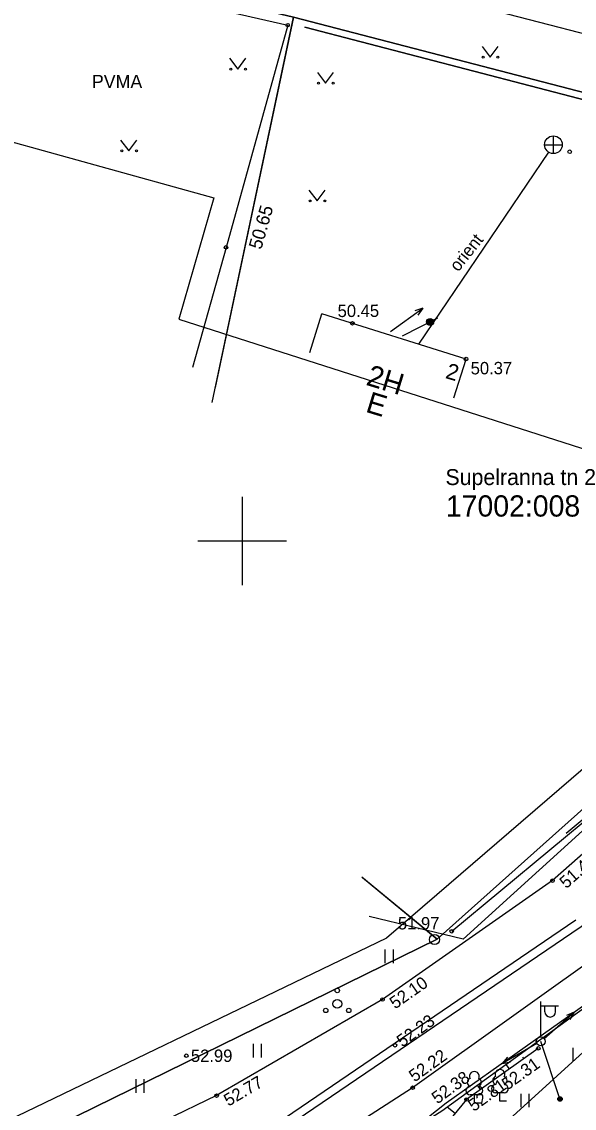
# Model space of a CAD drawing. Extents: x 641348 to 642102, y 6456398 to 6457052.
# Drawn here: x 641837.6 to 641868.7, y 6456618 to 6456679.3 of the extents above; entities that cross this region are included whole.
import ezdxf

# ---------------------------------------------------------------- set-up
doc = ezdxf.new("R2010")
doc.units = 0
for name, color, linetype in [('AED', 7, 'Continuous'), ('HALJASTUS', 7, 'Continuous'), ('HOONE', 7, 'Continuous'), ('KKAEV', 7, 'Continuous'), ('KORGUS', 7, 'Continuous'), ('KTRASS', 7, 'Continuous'), ('MOOTPIIR', 7, 'Continuous'), ('MPOHULIIN', 7, 'Continuous'), ('PIIR', 7, 'Continuous'), ('PIIRIMLEITUD', 7, 'Continuous'), ('POST', 7, 'Continuous'), ('PUU', 7, 'Continuous'), ('RELJEEF', 7, 'Continuous'), ('SIOHULIIN', 7, 'Continuous'), ('SITRASS', 7, 'Continuous'), ('TEE', 7, 'Continuous'), ('VORK', 7, 'Continuous'), ('VTRASS', 7, 'Continuous')]:
    doc.layers.add(name, color=color, linetype=linetype)

msp = doc.modelspace()

# ---------------------------------------------------------------- linework, layer by layer
at = {"layer": 'AED'}
msp.add_line((641853.522, 6456679.015), (641869.422, 6456674.867), dxfattribs=at)
for points in [[(641836.258, 6456682.847), (641852.562, 6456679.128), (641849.085, 6456666.58), (641847.183, 6456659.788)], [(641879.945, 6456644.004), (641879.122, 6456642.5), (641868.285, 6456633.476)]]:
    msp.add_lwpolyline(points, dxfattribs=at)
at = {"layer": 'HALJASTUS'}
for p, q in [((641869.422, 6456674.867), (641853.522, 6456679.015)), ((641863.537, 6456677.932), (641864.001, 6456677.326)), ((641864.001, 6456677.326), (641864.446, 6456677.932)), ((641849.287, 6456677.259), (641849.751, 6456676.652)), ((641849.751, 6456676.652), (641850.196, 6456677.259)), ((641854.24, 6456676.457), (641854.703, 6456675.85)), ((641854.703, 6456675.85), (641855.149, 6456676.457)), ((641843.134, 6456672.641), (641843.597, 6456672.034)), ((641843.597, 6456672.034), (641844.043, 6456672.641)), ((641853.763, 6456669.807), (641854.226, 6456669.201)), ((641854.226, 6456669.201), (641854.672, 6456669.807)), ((641861.824, 6456627.959), (641880.406, 6456643.399)), ((641858.056, 6456626.926), (641858.056, 6456626.165)), ((641858.511, 6456626.926), (641858.511, 6456626.165)), ((641850.612, 6456621.6), (641850.612, 6456620.839)), ((641851.067, 6456621.6), (641851.067, 6456620.839)), ((641868.663, 6456621.373), (641868.663, 6456620.612)), ((641843.985, 6456619.603), (641843.985, 6456618.842)), ((641844.44, 6456619.603), (641844.44, 6456618.842)), ((641865.728, 6456618.786), (641865.728, 6456618.025)), ((641866.183, 6456618.786), (641866.183, 6456618.025))]:
    msp.add_line(p, q, dxfattribs=at)
for centre in [(641863.6, 6456677.326), (641864.428, 6456677.326), (641849.35, 6456676.652), (641850.179, 6456676.652), (641854.302, 6456675.85), (641855.131, 6456675.85), (641843.196, 6456672.034), (641844.025, 6456672.034), (641853.825, 6456669.201), (641854.654, 6456669.201)]:
    msp.add_circle(centre, 0.055, dxfattribs=at)
at = {"layer": 'HOONE'}
for p, q in [((641853.807, 6456660.639), (641854.497, 6456662.833)), ((641862.634, 6456660.276), (641854.497, 6456662.833)), ((641861.944, 6456658.081), (641862.634, 6456660.276))]:
    msp.add_line(p, q, dxfattribs=at)
at = {"layer": 'KKAEV'}
for p, q in [((641867.063, 6456672.38), (641868.063, 6456672.38)), ((641867.563, 6456671.88), (641867.563, 6456672.88))]:
    msp.add_line(p, q, dxfattribs=at)
msp.add_circle((641867.563, 6456672.38), 0.5, dxfattribs=at)
at = {"layer": 'KORGUS'}
for centre in [(641852.562, 6456679.128), (641868.482, 6456671.981), (641849.085, 6456666.58), (641856.214, 6456662.294), (641862.634, 6456660.276), (641867.515, 6456630.82), (641861.824, 6456627.959), (641857.912, 6456624.109), (641858.618, 6456621.52), (641866.712, 6456621.347), (641846.84, 6456620.931), (641859.614, 6456619.124), (641848.552, 6456618.679), (641862.656, 6456618.458)]:
    msp.add_circle(centre, 0.1, dxfattribs=at)
at = {"layer": 'KTRASS'}
msp.add_line((641867.282, 6456671.966), (641859.94, 6456661.122), dxfattribs=at)
msp.add_lwpolyline([(641851.076, 6456616.513), (641868.833, 6456628.615)], dxfattribs=at)
at = {"layer": 'MOOTPIIR'}
msp.add_lwpolyline([(641834.257, 6456673.29), (641848.388, 6456669.376), (641846.424, 6456662.532), (641884.538, 6456650.307), (641858.15, 6456627.57), (641858.15, 6456627.57), (641784.56, 6456592.102)], dxfattribs=at)
at = {"layer": 'MPOHULIIN'}
for p, q in [((641858.367, 6456661.827), (641860.191, 6456663.145)), ((641860.191, 6456663.145), (641859.737, 6456663.002)), ((641860.191, 6456663.145), (641859.912, 6456662.76)), ((641858.164, 6456661.681), (641858.164, 6456661.681)), ((641867.038, 6456621.905), (641868.735, 6456623.383)), ((641868.735, 6456623.383), (641868.296, 6456623.2)), ((641868.735, 6456623.383), (641868.491, 6456622.974)), ((641866.632, 6456621.617), (641864.681, 6456620.497)), ((641866.849, 6456621.741), (641866.849, 6456621.741)), ((641866.849, 6456621.741), (641866.849, 6456621.741)), ((641864.681, 6456620.497), (641864.999, 6456620.85)), ((641864.681, 6456620.497), (641865.147, 6456620.591))]:
    msp.add_line(p, q, dxfattribs=at)
at = {"layer": 'PIIR'}
for points in [[(641646.18, 6456782.39), (641672.79, 6456764.25), (641697.3, 6456747.91), (641719.52, 6456738.33), (641731.23, 6456734.8), (641749.48, 6456728.73), (641750.73, 6456728.32), (641763.39, 6456722.64), (641793.3, 6456709.51), (641823.26, 6456698.09), (641877.51, 6456683.77), (641879.49, 6456689.1), (641888.21, 6456688.44), (641898.03, 6456667.86), (641852.9, 6456679.59), (641819.95, 6456687.41), (641784.45, 6456699.97), (641698.58, 6456730.12), (641582.54, 6456812)], [(641780.144, 6456690.411), (641784.45, 6456699.97), (641819.95, 6456687.41), (641852.9, 6456679.59), (641848.47, 6456658.665)], [(641848.293, 6456657.828), (641852.9, 6456679.59), (641898.03, 6456667.86), (641901.67, 6456663.84), (641861, 6456627.52), (641856.746, 6456631.014)], [(641737.704, 6456584.506), (641774.02, 6456587.93), (641786.75, 6456591.08), (641861, 6456627.52), (641901.67, 6456663.84), (641910.23, 6456658.43), (641864.23, 6456616.57), (641834.53, 6456600.87), (641795.62, 6456582.68), (641779.56, 6456578.83), (641737.454, 6456574.709)], [(641867.789, 6456612.659), (641864.23, 6456616.57), (641910.23, 6456658.43), (641941.86, 6456629.45), (641920.19, 6456611.537)], [(641856.777, 6456630.988), (641861, 6456627.52), (641786.75, 6456591.08), (641774.02, 6456587.93), (641738.029, 6456584.537)]]:
    msp.add_lwpolyline(points, dxfattribs=at)
at = {"layer": 'PIIRIMLEITUD'}
msp.add_circle((641860.849, 6456627.495), 0.285, dxfattribs=at)
at = {"layer": 'POST'}
for p, q in [((641866.849, 6456621.991), (641866.849, 6456623.991)), ((641866.849, 6456623.741), (641867.849, 6456623.741)), ((641867.076, 6456623.42), (641867.076, 6456623.741)), ((641867.688, 6456623.42), (641867.688, 6456623.741)), ((641866.849, 6456621.741), (641866.849, 6456621.741))]:
    msp.add_line(p, q, dxfattribs=at)
msp.add_lwpolyline([(641867.933, 6456618.489), (641866.849, 6456621.741)], dxfattribs=at)
for centre, radius in [((641866.849, 6456621.741), 0.25), ((641867.933, 6456618.489), 0.125), ((641867.933, 6456618.489), 0.105), ((641867.933, 6456618.489), 0.0851), ((641867.933, 6456618.489), 0.0651), ((641867.933, 6456618.489), 0.0451), ((641867.933, 6456618.489), 0.0251), ((641867.933, 6456618.489), 0.00511)]:
    msp.add_circle(centre, radius, dxfattribs=at)
msp.add_arc((641867.382, 6456623.42), 0.306, 180, 0, dxfattribs=at)
at = {"layer": 'PUU'}
for p, q in [((641863.341, 6456618.722), (641862.861, 6456618.722)), ((641863.101, 6456618.247), (641863.101, 6456618.722)), ((641864.783, 6456618.835), (641864.303, 6456618.835)), ((641864.543, 6456618.36), (641864.543, 6456618.835)), ((641864.923, 6456618.36), (641864.543, 6456618.36)), ((641863.481, 6456618.247), (641863.101, 6456618.247))]:
    msp.add_line(p, q, dxfattribs=at)
for centre, radius in [((641855.362, 6456624.614), 0.125), ((641855.362, 6456623.864), 0.25), ((641854.712, 6456623.489), 0.125), ((641856.012, 6456623.489), 0.125)]:
    msp.add_circle(centre, radius, dxfattribs=at)
for centre, radius, start, end in [((641862.931, 6456619.42), 0.233, 109.02174, 253.14154), ((641863.101, 6456619.767), 0.277, 332.5799, 207.4201), ((641863.271, 6456619.42), 0.233, 286.85082, 70.98591), ((641864.373, 6456619.533), 0.233, 109.02174, 253.14154), ((641864.543, 6456619.88), 0.277, 332.5799, 207.4201), ((641864.713, 6456619.533), 0.233, 286.85082, 70.98591), ((641862.864, 6456618.959), 0.238, 90.0016, 269.3953), ((641863.338, 6456618.959), 0.238, 270.6047, 89.9984), ((641864.306, 6456619.072), 0.238, 90.0016, 269.3953), ((641864.78, 6456619.072), 0.238, 270.6047, 89.9984)]:
    msp.add_arc(centre, radius, start, end, dxfattribs=at)
at = {"layer": 'RELJEEF'}
for p, q in [((641865.897, 6456620.767), (641865.843, 6456620.844)), ((641865.083, 6456620.187), (641864.905, 6456620.437)), ((641864.268, 6456619.607), (641864.216, 6456619.68)), ((641863.454, 6456619.026), (641863.284, 6456619.265)), ((641862.643, 6456618.442), (641862.573, 6456618.499)), ((641862.01, 6456617.669), (641861.573, 6456618.026))]:
    msp.add_line(p, q, dxfattribs=at)
msp.add_lwpolyline([(641866.712, 6456621.347), (641862.656, 6456618.458), (641861.176, 6456616.651)], dxfattribs=at)
at = {"layer": 'SIOHULIIN'}
for p, q in [((641859.043, 6456661.587), (641861.045, 6456662.593)), ((641858.82, 6456661.475), (641858.82, 6456661.475))]:
    msp.add_line(p, q, dxfattribs=at)
for radius in [0.199, 0.19, 0.18, 0.171, 0.162, 0.152, 0.143, 0.133, 0.124, 0.114, 0.105, 0.0953, 0.0858, 0.0763, 0.0669, 0.0574, 0.0479, 0.0385, 0.029, 0.0195, 0.0101, 0.00061]:
    msp.add_circle((641860.602, 6456662.37), radius, dxfattribs=at)
at = {"layer": 'SITRASS'}
msp.add_lwpolyline([(641845.446, 6456607.542), (641847.168, 6456608.383), (641855.227, 6456613.29), (641861.513, 6456618.271), (641871.92, 6456625.658), (641884.59, 6456636.586), (641890.466, 6456641.558), (641900.605, 6456650.83), (641905.458, 6456656.192), (641909.985, 6456660.121), (641910.455, 6456660.413), (641910.896, 6456660.003), (641912.026, 6456658.991), (641912.848, 6456659.407), (641928.371, 6456671.384)], dxfattribs=at)
at = {"layer": 'TEE'}
for points in [[(641833.12, 6456687.736), (641845.727, 6456684.341), (641861.609, 6456680.66), (641874.711, 6456677.245)], [(641899.758, 6456660.679), (641888.142, 6456649.879), (641875.811, 6456638.126), (641867.515, 6456630.82), (641857.912, 6456624.109), (641848.552, 6456618.679), (641833.749, 6456611.533), (641824.902, 6456606.792)], [(641898.995, 6456651.874), (641888.572, 6456642.396), (641879.534, 6456634.327), (641871.043, 6456627.295), (641859.614, 6456619.124), (641851.964, 6456614.193), (641843.985, 6456609.989), (641839.382, 6456607.734)], [(641900.608, 6456650.576), (641890.164, 6456641.213), (641881.014, 6456633.207), (641872.652, 6456626.043), (641861.267, 6456617.805), (641853.436, 6456612.86), (641844.056, 6456607.702)]]:
    msp.add_lwpolyline(points, dxfattribs=at)
at = {"layer": 'VORK'}
for p, q in [((641850, 6456652.5), (641850, 6456647.5)), ((641847.5, 6456650), (641852.5, 6456650))]:
    msp.add_line(p, q, dxfattribs=at)
at = {"layer": 'VTRASS'}
for points in [[(641910.055, 6456670.738), (641862.466, 6456627.51), (641857.167, 6456628.793)], [(641884.084, 6456641.252), (641869.605, 6456628.54), (641850.637, 6456615.644), (641853.317, 6456611.595)]]:
    msp.add_lwpolyline(points, dxfattribs=at)

# ---------------------------------------------------------------- texts
at = {"layer": 'HALJASTUS'}
msp.add_text('PVMA', height=0.75, dxfattribs=at).set_placement((641841.511, 6456675.574))
at = {"layer": 'HOONE'}
for s, height, rotation, p in [('2H', 1.2, 343.00788, (641856.934, 6456658.827)), ('2', 0.9, 343.53621, (641861.422, 6456659.208)), ('E', 1.2, 343.00788, (641856.907, 6456657.307))]:
    msp.add_text(s, height=height, rotation=rotation, dxfattribs=at).set_placement(p)
at = {"layer": 'KORGUS'}
for s, height, rotation, p in [('50.65', 0.75, 73.91325, (641851.067, 6456666.417)), ('50.45', 0.7, 0.28368, (641855.383, 6456662.644)), ('50.37', 0.7, 0.28368, (641862.894, 6456659.406)), (' 51.47', 0.7, 41.36926, (641868.093, 6456630.163)), (' 52.10', 0.7, 34.94755, (641858.413, 6456623.392)), (' 52.23', 0.7, 35.52226, (641858.821, 6456621.235)), (' 52.22', 0.7, 35.56233, (641859.512, 6456619.266)), (' 52.31', 0.7, 35.46144, (641864.751, 6456618.807)), (' 52.77', 0.7, 30.11923, (641848.991, 6456617.922)), (' 52.38', 0.7, 35.88888, (641860.801, 6456618.022)), (' 52.81', 0.7, 35.46144, (641862.859, 6456617.598))]:
    msp.add_text(s, height=height, rotation=rotation, dxfattribs=at).set_placement(p)
for s, p in [(' 51.97', (641858.525, 6456628.063)), (' 52.99', (641846.84, 6456620.581))]:
    msp.add_text(s, height=0.7, dxfattribs=at).set_placement(p)
at = {"layer": 'KTRASS'}
msp.add_text('orient', height=0.7, rotation=51.4501, dxfattribs=at).set_placement((641862.188, 6456665.162))
at = {"layer": 'PIIR'}
for s, height, p in [('Supelranna tn 2', 0.9, (641861.47, 6456653.158)), ('17002:008:0001', 1.2, (641861.491, 6456651.378))]:
    msp.add_text(s, height=height, dxfattribs=at).set_placement(p)

doc.saveas('drawing.dxf')
